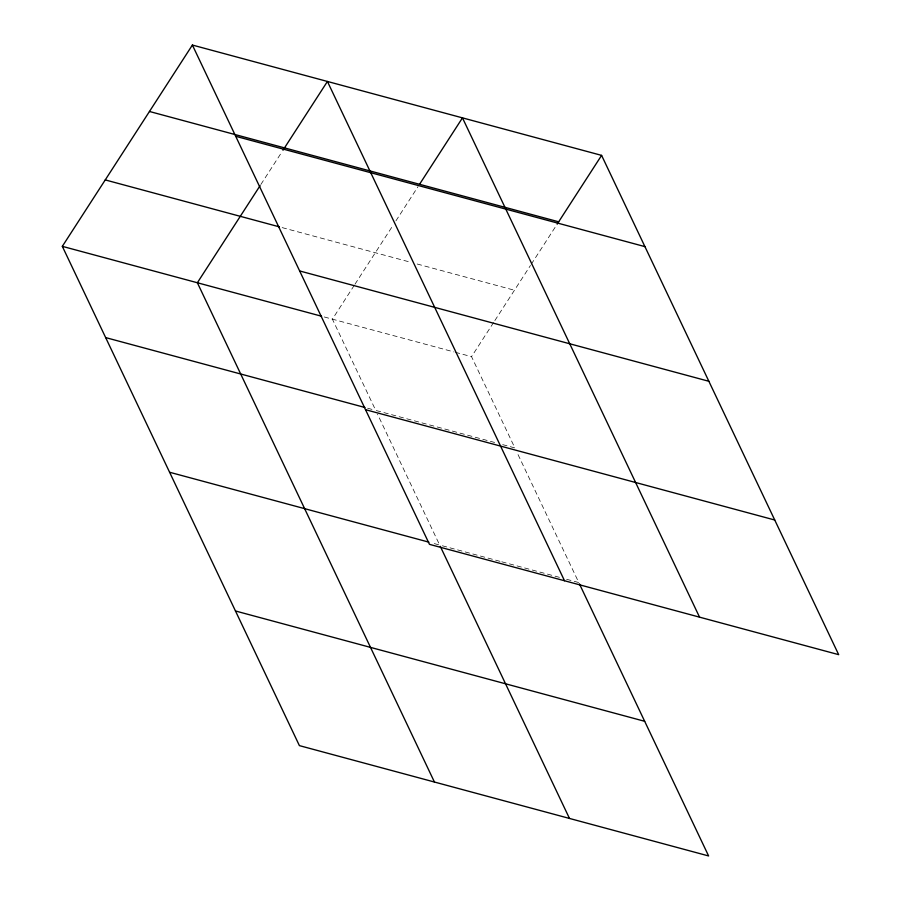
<?xml version="1.0" encoding="UTF-8"?>
<svg xmlns="http://www.w3.org/2000/svg" width="901" height="901" viewBox="0 0 901 901"><rect width="100%" height="100%" fill="white"/><g stroke="black" fill="none" stroke-linecap="round" stroke-linejoin="round"><path stroke-width="0.68" stroke-dasharray="4.5 3.38" d="M260.873 184.457L282.216 151.424M354.239 285.358L332.401 319.157L375.728 410.405L494.604 442.459M354.994 284.187L392.859 225.588M395.911 220.869L418.019 186.653M502.702 444.644L514.865 447.921L471.538 356.661L494.12 321.702M494.874 320.531L530.464 265.457M531.23 264.275L556.39 225.34M282.148 227.604L410.439 262.191M417.197 264.016L514.46 290.235M324.304 316.972L453.969 351.931M455.32 352.291L471.538 356.661M367.631 408.221L374.377 410.045M434.271 543.596L439.665 545.06L377.542 414.212M442.368 545.781L500.46 561.447M501.801 561.807L561.244 577.834M566.639 579.287L578.802 582.564L517.275 453"/><path stroke-width="1.35" d="M579.399 583.825L708.614 855.95L299.402 745.623L62.327 246.345L192.386 45.05L601.598 155.377L838.673 654.655L429.462 544.339L192.386 45.05M260.107 185.64L197.364 282.745L434.44 782.034M282.982 150.242L327.423 81.462L564.51 580.74M419.551 184.288L462.472 117.862L699.548 617.151M557.156 224.158L601.598 155.377M149.465 111.476L558.676 221.804M235.713 136.299L644.925 246.626M105.248 179.918L279.445 226.883M299.65 270.953L708.862 381.281M62.327 246.345L321.601 316.24M105.654 337.593L364.928 407.489M365.524 409.685L774.736 520.012M169.591 472.248L428.865 542.143M235.465 610.979L644.677 721.296M440.274 546.321L569.477 818.435"/></g></svg>
